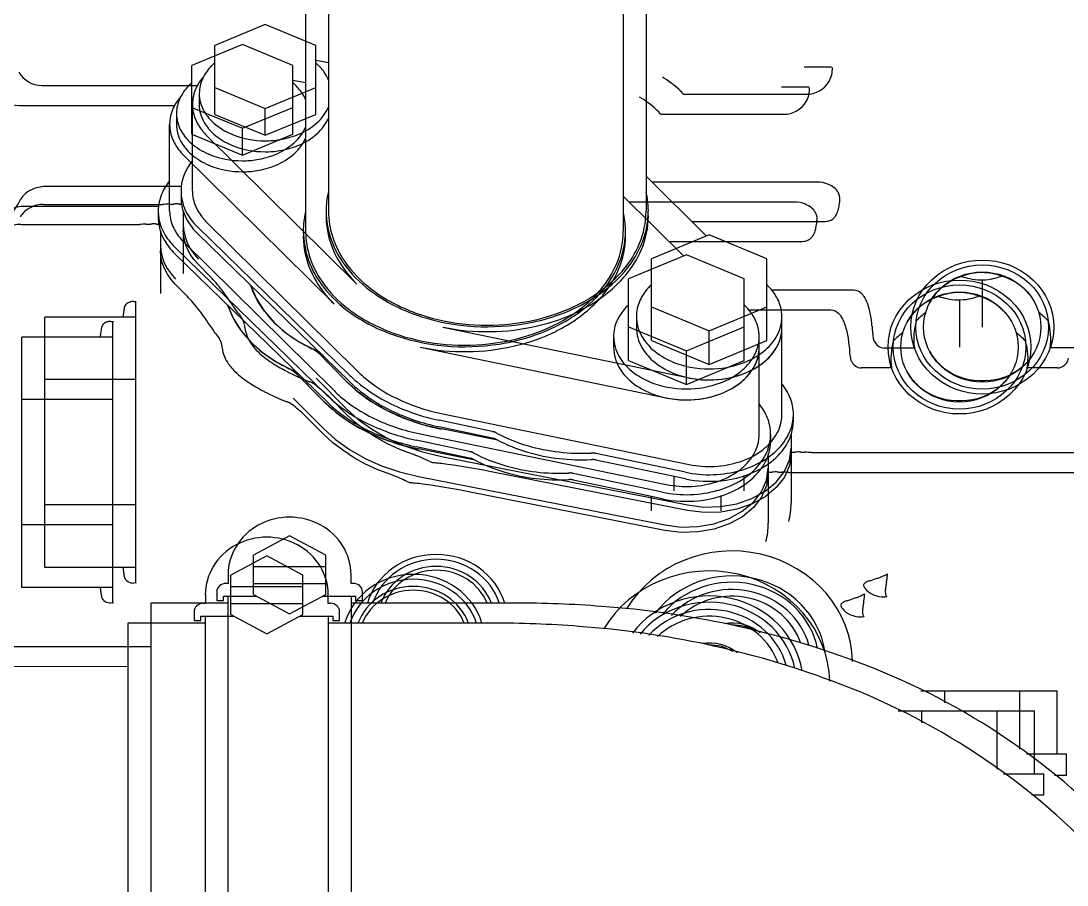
# Model space of a CAD drawing. Header units: inches. Extents: x 4821 to 127877, y 58012 to 433683.
# Drawn here: x 82214.2 to 82370.2, y 384166.2 to 384295 of the extents above; entities that cross this region are included whole.
import ezdxf

# ---------------------------------------------------------------- set-up
doc = ezdxf.new("R2010")
doc.units = ezdxf.units.IN
doc.header["$MEASUREMENT"] = 0
doc.layers.add('02 X - Ground Floor$0$02 X - Ground Floor$0$01-FW_GR_FLOOR$0$E-CABLE', color=252, linetype='Continuous', lineweight=18)
for name, color, linetype in [('A-FURN-FIXD', 10, 'Continuous'), ('A-WALL', 53, 'Continuous'), ('Cloums$0$A-COL-HAT', 8, 'Continuous'), ('EMG - ELEC - ID', 26, 'Continuous'), ('NECB-COLUM', 50, 'Continuous')]:
    doc.layers.add(name, color=color, linetype=linetype)

# ---------------------------------------------------------------- blocks, each defined once
blk = doc.blocks.new('COL BASEMT')
at = {"layer": 'Cloums$0$A-COL-HAT'}
h = blk.add_hatch(dxfattribs=at)
h.set_pattern_fill('ANSI31', color=256, scale=500)
h.set_pattern_definition([(45, (1452118.876, 42013.15), (-44.194174, 44.194174), [])])
h.paths.add_polyline_path([(1693546.85, 345625.99), (1693946.85, 345625.99), (1693950.94, 348875.93), (1693546.85, 348875.93)])
h.paths.add_polyline_path([(1688721.85, 335900.88), (1689121.55, 335900.88), (1689121.85, 337327.04), (1693949.19, 337326.96), (1693946.85, 345125.99), (1693546.85, 345125.99), (1693546.85, 337726.97), (1688721.85, 337727.04)])
h.paths.add_polyline_path([(1641271.85, 335200.88), (1640873.67, 335200.88), (1640871.85, 323973.06), (1689121.85, 323973.08), (1689121.4, 335200.88), (1688721.85, 335200.88), (1688721.85, 324373.08), (1641271.85, 324373.06)])
edge = h.paths.add_edge_path()
edge.add_line((1636446.85, 345125.99), (1636046.85, 345125.99))
edge.add_line((1636046.85, 345125.99), (1636049.02, 337698.91))
edge.add_arc((1626263.14, 338211.03), 9799.28, 305.315023, 357.004292, ccw=False)
edge.add_line((1631927.82, 330214.96), (1632171.53, 329896.4))
edge.add_arc((1626336.78, 338141.43), 10100.73, 305.285859, 355.375183)
edge.add_line((1636404.63, 337327), (1640874.01, 337327))
edge.add_line((1640874.01, 337327), (1640873.78, 335900.88))
edge.add_line((1640873.78, 335900.88), (1641271.85, 335900.88))
edge.add_line((1641271.85, 335900.88), (1641271.85, 337725.88))
edge.add_line((1641271.85, 337725.88), (1636446.85, 337725.88))
edge.add_line((1636446.85, 337725.88), (1636446.85, 345125.99))
h.paths.add_polyline_path([(1636046.85, 345625.99), (1636446.85, 345625.99), (1636446.85, 348875.93), (1636048.92, 348875.93)])
blk = doc.blocks.new('*E44')
at = {"layer": '02 X - Ground Floor$0$02 X - Ground Floor$0$01-FW_GR_FLOOR$0$E-CABLE', "extrusion": (0, 0, -1)}
blk.add_ellipse((-1457.873, -260.525), major_axis=(-7.938, -7.938), ratio=0.999998, start_param=5.843783, end_param=5.844247, dxfattribs=at)
blk = doc.blocks.new('A$C0e128a0b')
at = {"layer": 'A-FURN-FIXD'}
for p, q in [((229.3, 1752.51), (229.3, 1789.62)), ((216.95, 1783.49), (216.95, 1779.91)), ((264.94, 1777.11), (264.94, 1781.85)), ((267.46, 1781.85), (264.94, 1781.85)), ((267.46, 1780.44), (267.46, 1781.85)), ((213.74, 1779.69), (213.74, 1779.69)), ((216.95, 1779.91), (216.95, 1779.91)), ((257.5, 1764.64), (257.5, 1780.77)), ((264.94, 1780.77), (257.5, 1780.77)), ((210.54, 1777.41), (210.54, 1777.41)), ((209.79, 1776.67), (209.79, 1776.67)), ((210.18, 1777.08), (210.18, 1777.08)), ((218.77, 1777.06), (218.77, 1777.06)), ((219.11, 1776.7), (219.11, 1776.7)), ((264.41, 1776.33), (257.5, 1776.33)), ((208.44, 1774.21), (208.44, 1774.21)), ((208.55, 1773.9), (208.55, 1773.9)), ((208.04, 1772.18), (208.04, 1772.18)), ((208.03, 1771.89), (208.03, 1771.89)), ((208.89, 1771.89), (214.47, 1771.89)), ((208.48, 1769.45), (208.48, 1769.45)), ((258.94, 1767.45), (257.5, 1767.45)), ((209.91, 1766.98), (209.91, 1766.98)), ((210.04, 1766.85), (210.04, 1766.85)), ((210.66, 1766.28), (210.66, 1766.28)), ((218.27, 1766.27), (218.27, 1766.27)), ((218.96, 1766.92), (218.96, 1766.92)), ((212.73, 1765.19), (212.73, 1765.19)), ((217.33, 1765.65), (217.33, 1765.65)), ((213.74, 1764.08), (213.74, 1764.08)), ((216.95, 1763.86), (216.95, 1760.29)), ((215.81, 1758.99), (215.81, 1758.99)), ((210.11, 1756.58), (210.11, 1747)), ((183.7, 1750.84), (183.7, 1754.06)), ((201.98, 1737.53), (201.98, 1753.31)), ((197.32, 1752.32), (197.32, 1732.82)), ((186.94, 1736.59), (186.94, 1751.07)), ((224.79, 1749.54), (225.57, 1749.54)), ((224.79, 1749.54), (224.79, 1749.54)), ((225.56, 1749.49), (225.56, 1749.49)), ((225.57, 1749.54), (225.57, 1749.54)), ((227.08, 1749.28), (235.3, 1749.28)), ((230.23, 1749.07), (228.81, 1749.28)), ((229.46, 1749.28), (230.86, 1749.08)), ((231.6, 1748.47), (230.23, 1749.07)), ((230.86, 1749.08), (232.23, 1748.48)), ((224.79, 1748.2), (213.24, 1748.2)), ((232.82, 1747.51), (231.6, 1748.47)), ((232.23, 1748.48), (233.45, 1747.52)), ((233.9, 1746.2), (232.82, 1747.51)), ((233.45, 1747.52), (234.54, 1746.22)), ((206.42, 1746.42), (203.58, 1739.59)), ((216.08, 1746.42), (206.42, 1746.42)), ((214.92, 1739.59), (212.09, 1746.42)), ((218.91, 1739.59), (216.08, 1746.42)), ((234.75, 1744.64), (233.9, 1746.2)), ((234.54, 1746.22), (235.39, 1744.66)), ((250.49, 1745.08), (250.49, 1745.08)), ((233.84, 1743.72), (232.05, 1743.72)), ((235.37, 1742.84), (234.75, 1744.64)), ((235.39, 1744.66), (236.01, 1742.87)), ((235.7, 1740.94), (235.37, 1742.84)), ((236.01, 1742.87), (236.35, 1740.97)), ((235.76, 1738.95), (235.7, 1740.94)), ((236.35, 1740.97), (236.41, 1738.98)), ((203.71, 1739.28), (196.62, 1732.12)), ((203.58, 1739.59), (206.42, 1732.75)), ((212.09, 1732.75), (214.92, 1739.59)), ((218.91, 1739.59), (214.92, 1739.59)), ((216.08, 1732.75), (218.91, 1739.59)), ((220.71, 1739.02), (220.71, 1739.02)), ((220.73, 1739.59), (220.73, 1739.59)), ((235.52, 1737.02), (235.76, 1738.95)), ((236.41, 1738.98), (236.17, 1737.02)), ((220.68, 1738.56), (220.68, 1738.56)), ((214.49, 1708.08), (220.49, 1737.21)), ((220.49, 1737.21), (220.49, 1737.21)), ((220.52, 1737.37), (220.52, 1737.37)), ((224.74, 1708.08), (230.74, 1737.21)), ((231.65, 1736.77), (229.42, 1726.19)), ((229.78, 1707.91), (235.52, 1737.02)), ((232.43, 1736.77), (230.2, 1726.19)), ((236.17, 1737.02), (231.55, 1713.61)), ((233.84, 1735.45), (232.15, 1735.45)), ((216.08, 1732.75), (206.42, 1732.75)), ((155.34, 1732.12), (200.75, 1732.12)), ((200.51, 1732.38), (200.51, 1732.38)), ((200.75, 1732.39), (200.75, 1732.39)), ((213.24, 1730.97), (214.54, 1730.97)), ((247.13, 1716.6), (247.13, 1697.22)), ((247.13, 1716.6), (247.13, 1697.22)), ((227.85, 1714.59), (226.53, 1707.91)), ((226.83, 1713.93), (225.5, 1707.63)), ((227.61, 1713.93), (226.28, 1707.63)), ((225.99, 1705.66), (226.53, 1707.91)), ((229.23, 1705.66), (229.78, 1707.91)), ((226.47, 1707.58), (226.47, 1707.58)), ((230.5, 1706.94), (230.5, 1706.94)), ((230.57, 1707.54), (230.57, 1707.54)), ((225.26, 1703.53), (225.99, 1705.66)), ((228.51, 1703.53), (229.23, 1705.66)), ((229.51, 1704.51), (228.94, 1702.99)), ((224.4, 1701.59), (225.26, 1703.53)), ((227.64, 1701.59), (228.51, 1703.53)), ((228.94, 1702.99), (228.27, 1701.55)), ((223.35, 1699.74), (224.4, 1701.59)), ((226.59, 1699.74), (227.64, 1701.59)), ((228.27, 1701.55), (227.52, 1700.19)), ((222.15, 1698.07), (223.35, 1699.74)), ((225.4, 1698.07), (226.59, 1699.74)), ((227.52, 1700.19), (226.69, 1698.93)), ((191.77, 1680.1), (209.38, 1697.91)), ((202.02, 1680.1), (219.63, 1697.91)), ((220.87, 1696.65), (222.15, 1698.07)), ((224.11, 1696.65), (225.4, 1698.07)), ((226.69, 1698.93), (225.75, 1697.72)), ((246.81, 1698.57), (245.8, 1698.57)), ((246.81, 1698.57), (245.8, 1698.57)), ((246.81, 1697.76), (246.81, 1698.57)), ((246.81, 1697.76), (246.81, 1698.57)), ((220.19, 1697.08), (202.63, 1679.05)), ((220.97, 1697.08), (203.41, 1679.05)), ((225.75, 1697.72), (224.76, 1696.65)), ((244.79, 1697.22), (243.78, 1697.22)), ((244.79, 1697.22), (243.78, 1697.22)), ((244.79, 1697.49), (244.79, 1697.22)), ((244.79, 1697.49), (244.79, 1697.22)), ((246.31, 1697.76), (246.81, 1697.76)), ((246.31, 1693.84), (246.31, 1697.76)), ((246.31, 1693.84), (246.31, 1697.76)), ((246.31, 1697.76), (246.81, 1697.76)), ((246.31, 1697.22), (290.32, 1697.22)), ((246.31, 1697.22), (290.32, 1697.22)), ((217.26, 1693.08), (220.87, 1696.65)), ((224.11, 1696.65), (220.51, 1693.08)), ((220.87, 1696.65), (220.87, 1696.65)), ((224.76, 1696.65), (222.99, 1694.9)), ((155.34, 1694.54), (200.75, 1694.54)), ((183.23, 1694.54), (182.93, 1693.05)), ((200.75, 1694.27), (200.75, 1694.27)), ((241.47, 1694.23), (239.16, 1689.95)), ((241.47, 1694.23), (239.16, 1689.95)), ((246.1, 1694.23), (241.47, 1694.23)), ((246.1, 1694.23), (241.47, 1694.23)), ((242.78, 1685.68), (242.78, 1694.23)), ((242.78, 1685.68), (242.78, 1694.23)), ((244.79, 1685.68), (244.79, 1694.23)), ((244.79, 1685.68), (244.79, 1694.23)), ((248.41, 1689.95), (246.1, 1694.23)), ((248.41, 1689.95), (246.1, 1694.23)), ((181.16, 1693.05), (178.68, 1687.07)), ((189.31, 1693.05), (181.16, 1693.05)), ((188.6, 1687.07), (186.12, 1693.05)), ((191.79, 1687.07), (189.31, 1693.05)), ((216.31, 1691.22), (217.26, 1693.08)), ((215.19, 1689.55), (216.31, 1691.22)), ((213.92, 1688.11), (215.19, 1689.55)), ((239.16, 1689.95), (241.47, 1685.68)), ((239.16, 1689.95), (241.47, 1685.68)), ((246.1, 1685.68), (248.41, 1689.95)), ((246.1, 1685.68), (248.41, 1689.95)), ((212.56, 1686.93), (213.92, 1688.11)), ((178.68, 1687.07), (181.16, 1681.09)), ((186.12, 1681.09), (188.6, 1687.07)), ((191.79, 1687.07), (188.6, 1687.07)), ((189.31, 1681.09), (191.79, 1687.07)), ((211.07, 1685.99), (212.56, 1686.93)), ((209.54, 1685.35), (211.07, 1685.99)), ((246.1, 1685.68), (241.47, 1685.68)), ((246.1, 1685.68), (241.47, 1685.68)), ((246.31, 1682.15), (246.31, 1686.07)), ((246.31, 1682.15), (246.31, 1686.07)), ((243.78, 1682.69), (244.79, 1682.69)), ((243.78, 1682.69), (244.79, 1682.69)), ((244.79, 1682.69), (244.79, 1682.42)), ((244.79, 1682.69), (244.79, 1682.42)), ((290.32, 1682.69), (246.31, 1682.69)), ((290.32, 1682.69), (246.31, 1682.69)), ((246.81, 1682.15), (246.31, 1682.15)), ((246.81, 1682.15), (246.31, 1682.15)), ((246.81, 1681.34), (246.81, 1682.15)), ((246.81, 1681.34), (246.81, 1682.15)), ((247.13, 1682.69), (247.13, 1673.53)), ((247.13, 1682.69), (247.13, 1673.53)), ((189.31, 1681.09), (181.16, 1681.09)), ((245.8, 1681.34), (246.81, 1681.34)), ((245.8, 1681.34), (246.81, 1681.34)), ((208.37, 1680.45), (207.08, 1679.17)), ((185.89, 1660.67), (185.89, 1679.08)), ((186.83, 1679.27), (188.13, 1679.27)), ((198.38, 1678.46), (188.13, 1678.46)), ((204.51, 1677.83), (205.17, 1678.18)), ((205.17, 1678.18), (205.82, 1678.63)), ((205.86, 1678.2), (205.18, 1677.84)), ((205.82, 1678.63), (206.44, 1679.17)), ((206.49, 1678.64), (205.86, 1678.2)), ((207.08, 1679.17), (206.49, 1678.64)), ((197.84, 1677.16), (197.84, 1661.27)), ((198.38, 1677.11), (199.16, 1677.11)), ((199.15, 1677.17), (199.15, 1677.17)), ((200.74, 1677.38), (208.14, 1677.38)), ((200.75, 1677.36), (200.75, 1677.36)), ((202.41, 1677.38), (203.11, 1677.43)), ((203.78, 1677.43), (203.06, 1677.38)), ((203.11, 1677.43), (203.81, 1677.58)), ((204.5, 1677.59), (203.78, 1677.43)), ((203.81, 1677.58), (204.51, 1677.83)), ((205.18, 1677.84), (204.5, 1677.59)), ((199.97, 1660.86), (199.97, 1674.15)), ((247.13, 1673.53), (289.27, 1673.53)), ((247.13, 1673.53), (289.27, 1673.53)), ((252.24, 1448.1), (252.24, 1673.53)), ((211.44, 1671.52), (211.45, 1671.75)), ((244.73, 1671.75), (211.45, 1671.75)), ((211.47, 1671.75), (211.46, 1671.8)), ((213.29, 1671.75), (213.29, 1660.99)), ((220.69, 1671.75), (220.69, 1660.99)), ((235.49, 1671.75), (235.49, 1660.99)), ((242.9, 1671.75), (242.9, 1660.99)), ((244.71, 1671.75), (244.73, 1671.8)), ((244.73, 1671.75), (244.75, 1671.52)), ((242.9, 1660.99), (213.29, 1660.99)), ((199.33, 1658.17), (199.33, 1658.17))]:
    blk.add_line(p, q, dxfattribs=at)
for centre, major_axis, start_param, end_param in [((326.15, 1726.39), (0, -82.79), 3.865647, 4.336864), ((215.58, 1783.3), (0, 1.5), -1.039209, -0.160963), ((215.78, 1783.43), (0, 1.25), -1.33297, -1.042048), ((215.95, 1783.48), (0, 1.06), -1.564493, -1.336916), ((214.47, 1771.89), (0, 8.45), 3.926991, 10.210176), ((214.47, 1771.89), (0, -7.84), 2.356194490096076, 8.639379797275662), ((223.97, 1768.09), (0, 15.93), 0.755264, 0.851914), ((215.84, 1771.63), (0, 8.37), -0.140987, 0.27206), ((214.47, 1771.89), (0, 6.94), -0.785398, 5.497787), ((214.47, 1772.09), (0, 6.77), 0.66744, 0.742957), ((214.46, 1772.09), (0, -6.77), 2.39537, 2.472791), ((214.47, 1772.09), (0, -6.77), 3.970702, 4.394317), ((214.47, 1772.09), (0, -6.77), 3.884567, 3.970672), ((214.46, 1772.09), (0, 6.77), -0.822753, -0.746243), ((214.45, 1772.09), (0, 6.78), -1.556877, -0.823028), ((213.96, 1771.9), (0, 6.32), 1.19713, 1.52721), ((200.83, 1771.12), (0, -8.69), 1.896329, 1.933852), ((202.11, 1771.55), (0, -7.26), 1.763085, 1.899978), ((214.07, 1771.89), (0, 6.45), 1.525821, 1.570636), ((203.19, 1771.77), (0, -6.08), 1.344663, 1.764837), ((204.44, 1772.04), (0, 17.46), 4.682299, 4.720275), ((213.98, 1771.88), (0, 6.35), 1.569491, 1.963316), ((214.45, 1771.69), (0, 6.78), 3.953405, 4.687221), ((201.62, 1772.13), (0, -7.79), 1.219967, 1.347445), ((214.47, 1771.68), (0, 6.76), 1.906866, 2.339617), ((214.47, 1771.68), (0, 6.76), 2.339649, 2.367375), ((214.47, 1771.68), (0, -6.76), -0.774221, -0.645268), ((214.47, 1771.68), (0, -6.76), -0.645228, -0.468415), ((214.46, 1771.68), (0, 6.76), 3.61005, 3.78579), ((214.46, 1771.68), (0, -6.76), 0.644272, 0.789834), ((214.47, 1771.68), (0, -6.76), 0.789815, 0.811347), ((223.83, 1775.54), (0, 15.72), 2.289048, 2.386959), ((215.84, 1772.15), (0, -8.37), -0.272083, 0.14101), ((215.6, 1760.45), (0, -1.47), 0.409495, 1.20198), ((215.93, 1760.3), (0, -1.09), 1.216585, 1.562484), ((240.14, 1758.3), (0, -4.44), 2.008803, 2.136537), ((243.51, 1755.34), (0, -5.34), 3.061508, 3.11271), ((243.31, 1752.81), (0, 7.88), -0.128636, -0.082378), ((238.41, 1757.44), (0, 6.48), -1.186781, -1.134286), ((232.55, 1754.95), (0, -13.21), 1.918586, 1.952867), ((242.18, 1743.75), (0, -17.02), 2.984669, 3.011503), ((249.98, 1795.57), (0, 35.47), 2.981309, 2.996728), ((246.55, 1770.61), (0, -10.24), -0.142898, -0.125323), ((245.94, 1765.36), (0, -4.95), -0.12708, -0.07138), ((245.81, 1763.31), (0, 2.89), 3.068899, 3.118919), ((245.79, 1762.21), (0, 1.79), 3.11581, 3.224305), ((245.84, 1761.56), (0, 1.14), 3.224429, 3.349924), ((245.9, 1761.23), (0, 0.806), 3.346491, 3.517895), ((245.99, 1761.02), (0, 0.577), 3.509811, 3.899684), ((243.46, 1760.22), (0, 3.12), 4.53981, 4.837152), ((214.96, 1747.7), (0, 11.17), 0.130749, 0.276854), ((214.64, 1750.35), (0, -8.5), 3.178153, 3.273513), ((213.93, 1771.91), (0, -13.07), 0.03459, 0.153958), ((215.6, 1760.43), (0, 1.46), 3.297594, 3.55691), ((137.33, 1718.2), (0, 121.22), -1.231068, -1.223593), ((248.74, 1760.17), (0, 4.81), 1.903517, 1.937962), ((244.13, 1759.96), (0, 2.35), 3.728681, 4.262167), ((243.78, 1760.15), (0, 2.76), 4.257413, 4.542199), ((211.42, 1756.61), (0, -1.39), 3.879519, 4.662476), ((211.97, 1756), (0, 2.25), 0.551219, 0.747134), ((212.7, 1754.72), (0, 3.74), 0.390121, 0.54863), ((213.52, 1752.68), (0, 5.96), 0.340862, 0.396683), ((214.23, 1750.53), (0, -8.24), 3.420716, 3.480796), ((246.42, 1759.2), (0, 2.16), 1.933649, 2.073393), ((245.7, 1758.79), (0, -1.28), -1.064952, -0.965008), ((245.28, 1758.47), (0, 0.734), 2.167971, 2.375624), ((245.07, 1758.23), (0, 0.403), 2.373445, 2.647022), ((245, 1758.09), (0, -0.242), -0.500413, 0.134938), ((244.98, 1758.25), (0, -0.41), 0.137984, 0.338557), ((244.85, 1758.63), (0, -0.815), 0.344009, 0.489011), ((243.33, 1761.65), (0, 4.24), 3.631757, 3.674015), ((211.71, 1756.58), (0, 1.7), 1.508687, 1.570947), ((254.34, 1742.28), (0, 14.27), 0.024257, 2.632456), ((342.73, 1719.28), (0, 101.84), 1.193967, 1.496332), ((199.47, 1753.02), (0, 2.08), 0.494437, 0.854379), ((199.29, 1753.39), (0, -1.66), 3.090197, 3.637707), ((198.95, 1746.95), (0, 8.11), -0.094265, -0.055129), ((199.1, 1748.39), (0, 6.66), -0.202301, -0.090749), ((199.47, 1750.35), (0, 4.67), -0.295245, -0.203484), ((183.93, 1750.77), (0, -3.39), 2.65534, 3.190198), ((184.1, 1751.08), (0, -3.03), 1.570628, 2.659336), ((200.49, 1752.34), (0, 3.38), 1.155794, 1.576016), ((199.9, 1752.61), (0, 2.69), 0.852033, 1.155294), ((199.83, 1751.63), (0, -3.33), 2.748896, 2.846524), ((200.13, 1752.38), (0, -2.51), 2.639894, 2.749528), ((200.46, 1753.02), (0, -1.78), 2.421267, 2.644899), ((200.75, 1753.37), (0, 1.31), -1.047059, -0.720635), ((200.67, 1753.35), (0, 1.39), 4.686469, 5.218764), ((183.48, 1752.42), (0, 48.88), 4.705786, 4.714079), ((254.34, 1742.28), (0, 11.12), 0.150044, 2.523852), ((254.34, 1742.28), (0, 10.33), 0.193661, 2.48392), ((284.87, 1750.31), (0, 59.29), 1.547397, 1.561145), ((199.44, 1752.28), (0, -31.86), 1.55262, 1.5653), ((254.34, 1742.28), (0, 9.42), 0.256139, 2.431637), ((230.79, 1750.11), (0, 1.65), 1.486013, 1.689983), ((234.97, 1749.72), (0, -6.13), 4.58761, 4.626142), ((247.42, 1752.16), (0, -19.51), -1.455073, -1.444659), ((225.99, 1750.82), (0, 3.51), 4.61697, 4.672599), ((222.31, 1750.98), (0, -7.44), 1.530406, 1.557851), ((254.34, 1742.28), (0, 8.56), 0.312386, 2.36655), ((225.09, 1742.77), (0, 6.83), 0.365075, 0.644805), ((224.81, 1743.54), (0, 6.01), 0.002625, 0.363278), ((224.79, 1743.65), (0, -5.9), 3.000764, 3.141309), ((224.79, 1743.65), (0, -5.89), 2.970525, 3.000747), ((225.57, 1743.63), (0, -5.92), 2.86377, 3.141146), ((224.67, 1743.15), (0, 6.41), -0.598009, -0.176808), ((225.31, 1742.81), (0, 6.78), -0.700729, -0.284039), ((229.15, 1749.41), (0, -0.135), -0.038007, 0.600542), ((229.15, 1749.4), (0, 0.127), 3.775491, 4.24512), ((229.08, 1749.44), (0, 0.21), 4.231294, 4.440656), ((227.16, 1749.44), (0, -2.27), 1.631961, 1.690214), ((228.96, 1749.48), (0, 0.342), 4.438893, 4.582699), ((228.72, 1749.51), (0, 0.6), 4.582923, 4.722501), ((228.24, 1749.51), (0, -1.11), 1.573129, 1.628424), ((235.3, 1739.59), (0, 9.69), -0.243716, 0), ((213.37, 1742.63), (0, 5.58), 0.249975, 0.551326), ((213.25, 1743.07), (0, -5.13), 3.142535, 3.388795), ((213.22, 1742.91), (0, 5.29), -0.501428, -0.004914), ((214.52, 1742.93), (0, 5.27), -0.452386, -0.004706), ((214.51, 1742.91), (0, 5.29), -0.501428, -0.004914), ((212.62, 1741.74), (0, 6.62), -0.869826, -0.501672), ((214.05, 1741.95), (0, -6.37), 2.345005, 2.68698), ((213.91, 1741.74), (0, -6.62), 2.271767, 2.639921), ((224.79, 1743.15), (0, 5.05), -0.133284, 0.000305), ((224.7, 1742.69), (0, 5.52), -0.588384, -0.140044), ((223.78, 1741.74), (0, 8.11), -0.929917, -0.597072), ((224.06, 1741.23), (0, 8.84), -1.04655, -0.700305), ((213.85, 1741.79), (0, 6.57), 0.551253, 0.785779), ((212.74, 1740.6), (0, -8.31), 1.993512, 2.342739), ((223.95, 1741.49), (0, 6.96), -0.910999, -0.588011), ((221.91, 1740.26), (0, 10.6), -1.277577, -0.930302), ((211.16, 1740.41), (0, 8.67), -1.192629, -0.868265), ((212.45, 1740.41), (0, -8.67), 1.948963, 2.273328), ((222.42, 1740.24), (0, -9.02), 1.905129, 2.229146), ((221.71, 1739.8), (0, 11.73), -1.469771, -1.048166), ((254.34, 1742.28), (0, 5.17), 0.869778, 1.736782), ((254.34, 1742.36), (0, 4.92), 0.986144, 1.58827), ((210.76, 1739.65), (0, 10.63), -1.540471, -1.147917), ((209.36, 1739.63), (0, 10.74), 4.708252, 5.092176), ((210.66, 1739.63), (0, 10.74), 4.708252, 5.092176), ((220.6, 1739.58), (0, 11.06), 4.496996, 5.045462), ((219.91, 1739.58), (0, 12.83), 4.492007, 5.007949), ((220.61, 1739.59), (0, 12.92), 4.492861, 4.820782), ((209.4, 1739.54), (0, -10.7), 1.154657, 1.575227), ((210.7, 1739.54), (0, 10.7), 4.29625, 4.71682), ((210.24, 1739.58), (0, -11.19), 1.47916, 1.520169), ((210.21, 1739.59), (0, -11.22), 1.52016, 1.570845), ((210.19, 1739.59), (0, 11.23), -1.570754, -1.53625), ((210.43, 1739.56), (0, -10.98), 1.370153, 1.479489), ((193.15, 1728.99), (0, -10.07), 3.858122, 3.938964), ((210.65, 1739.52), (0, 10.74), 4.496384, 4.511485), ((195.38, 1726.76), (0, 13.34), 0.802327, 0.992396), ((211.35, 1738.63), (0, -8.42), 0.81948, 1.153349), ((212.65, 1738.63), (0, 8.42), 3.961073, 4.294942), ((214.02, 1737.58), (0, -6.85), -0.783706, -0.701864), ((212.66, 1737.36), (0, 6.53), 3.642123, 3.957801), ((213.96, 1737.36), (0, -6.53), 0.50053, 0.816208), ((200.76, 1721.1), (0, 11.28), 0.023089, 0.2091), ((200.75, 1721.22), (0, -11.17), 3.141568, 3.164366), ((200.75, 1721.15), (0, -11.23), 3.038314, 3.141453), ((200.73, 1720.81), (0, -11.31), 2.760813, 3.139713), ((201.31, 1720.92), (0, -11.47), 2.76078, 3.139665), ((200.65, 1720.56), (0, -11.83), 2.667366, 3.034546), ((200.72, 1719.35), (0, 13.16), -0.666954, -0.380872), ((213.58, 1736.97), (0, -6.07), -0.706938, -0.406695), ((213.25, 1736.17), (0, 5.2), 2.734843, 3.139214), ((213.21, 1736.3), (0, -5.32), 0.006584, 0.499758), ((214.51, 1736.3), (0, -5.32), 0.006584, 0.499758), ((200.15, 1719.26), (0, 12.98), -0.666949, -0.380913), ((199.74, 1718.67), (0, -13.96), 2.397327, 2.667068), ((199.3, 1718.01), (0, -14.52), 2.400393, 2.479042), ((199.87, 1718.08), (0, 14.72), -0.741226, -0.662551), ((197.76, 1716.41), (0, -17.05), 2.115187, 2.396317), ((197.98, 1716.07), (0, -17.56), 2.051796, 2.393233), ((197.55, 1716.13), (0, 17.16), -1.062279, -0.747565), ((363.53, 1716.76), (0, -124.16), 4.630998, 4.713659), ((363.53, 1716.76), (0, -124.16), 4.630998, 4.713659), ((194.05, 1714.04), (0, -21.67), 1.766517, 2.114149), ((209.07, 1724.52), (0, -21.69), 1.270534, 1.622272), ((209.85, 1724.52), (0, -21.69), 1.270534, 1.622272), ((230.51, 1725.82), (0, -1.21), 4.548055, 4.619879), ((230.17, 1725.86), (0, -0.854), 4.620878, 4.722446), ((229.99, 1725.86), (0, 0.664), 1.581326, 1.764829), ((231.36, 1725.67), (0, 2.13), 1.355908, 1.405001), ((229.91, 1725.84), (0, 0.569), 1.766789, 1.91967), ((235.69, 1724.68), (0, -6.86), 4.489267, 4.499407), ((231.28, 1725.82), (0, -1.21), 4.548055, 4.619879), ((230.95, 1725.86), (0, -0.854), 4.620878, 4.722446), ((230.77, 1725.86), (0, -0.664), -1.560267, -1.376764), ((232.14, 1725.67), (0, 2.13), 1.355908, 1.405001), ((230.68, 1725.84), (0, 0.569), 1.766789, 1.91967), ((236.47, 1724.68), (0, -6.86), 4.489267, 4.499407), ((193.45, 1713.74), (0, 22.15), -1.460346, -1.064204), ((194.56, 1714.05), (0, 21.74), -1.328265, -1.084885), ((191.91, 1713.33), (0, 24.65), 4.497983, 4.955748), ((191.48, 1713.34), (0, 24.49), 4.382793, 4.914079), ((211.45, 1723.77), (0, -19.04), 1.058467, 1.268391), ((212.23, 1723.77), (0, -19.04), 1.058467, 1.268391), ((191.79, 1713.33), (0, 23.96), 4.352727, 4.831655), ((249.29, 1707.28), (0, -8.45), 3.418944, 6.005834), ((227.43, 1713.98), (0, -0.603), 4.45274, 4.646602), ((227.35, 1713.99), (0, 0.519), 1.506447, 1.667155), ((227.57, 1713.94), (0, 0.764), 1.201531, 1.310431), ((227.84, 1713.83), (0, -1.07), 4.263967, 4.342088), ((228.46, 1713.51), (0, 1.81), 1.065354, 1.120885), ((230.92, 1712.07), (0, -4.8), 4.195004, 4.20891), ((228.2, 1713.98), (0, -0.603), 4.45274, 4.646602), ((228.13, 1713.99), (0, 0.519), 1.506447, 1.667155), ((228.35, 1713.94), (0, 0.764), 1.201531, 1.310431), ((228.62, 1713.83), (0, -1.07), 4.263967, 4.342088), ((229.24, 1713.51), (0, 1.81), 1.065354, 1.120885), ((231.7, 1712.07), (0, 4.8), 1.053412, 1.067318), ((249.29, 1707.28), (0, -7.84), 3.440135, 5.984643), ((306.06, 1696.81), (0, -81.23), 4.504037, 4.575096), ((249.29, 1707.28), (0, 6.94), 0.340297, 2.801296), ((249.29, 1707.28), (0, 6.46), 0.366299, 2.775294), ((204.49, 1712.75), (0, -22.11), 1.093091, 1.358045), ((203.18, 1713.15), (0, 25.46), 4.491664, 4.504831), ((294.96, 1698.57), (0, 69.26), 1.435315, 1.440895), ((204.1, 1712.7), (0, 23.37), 4.234135, 4.493918), ((204.88, 1712.7), (0, -23.37), 1.092542, 1.352325), ((203.73, 1713.01), (0, 24.86), 4.415018, 4.492047), ((229.39, 1707.1), (0, -1.19), 1.09071, 1.441719), ((-173.89, 1764.02), (0, -435.1), 1.439237, 1.440631), ((195.33, 1711.98), (0, -20.16), 0.933647, 1.239328), ((205.79, 1712.25), (0, 22.53), 4.16358, 4.418644), ((242.74, 1699.26), (0, 15.05), 1.130382, 1.195908), ((248.74, 1696.22), (0, -22.13), 4.227152, 4.271107), ((195.83, 1711.76), (0, -19.37), 0.895118, 1.208828), ((240.79, 1700.1), (0, -12.81), 4.339052, 4.361267), ((207.67, 1710.99), (0, -18.29), 0.832784, 1.093004), ((207.41, 1710.87), (0, 19.4), 3.979682, 4.234059), ((208.19, 1710.87), (0, 19.4), 3.979682, 4.234059), ((208.94, 1710.2), (0, 18.59), 3.916356, 4.163625), ((198.96, 1709.13), (0, -15.12), 0.57998, 0.892587), ((198.59, 1709.45), (0, 15.86), 3.77078, 4.073024), ((200.2, 1708.16), (0, -14.18), 0.509824, 0.762269), ((209.25, 1709.57), (0, 16.08), 3.90088, 3.96919), ((245.8, 1697.49), (0, 1.08), 0, 1.570796), ((245.8, 1697.49), (0, 1.08), 0, 1.570796), ((209.06, 1709.4), (0, 17.11), 3.908308, 3.97485), ((210.3, 1708.82), (0, -16.6), 0.747419, 0.77056), ((209.84, 1709.4), (0, -17.11), 0.766715, 0.833258), ((243.78, 1689.95), (0, 7.27), 0, 3.141593), ((243.78, 1689.95), (0, 7.27), 0, 3.141593), ((200.65, 1706.25), (0, -11.98), 0.00873, 0.637744), ((200.67, 1706.26), (0, 11.72), 3.149209, 3.725805), ((201.15, 1706.35), (0, -12.1), 0.18906, 0.509636), ((187.04, 1689.63), (0, -5.29), 3.519924, 3.719713), ((186.46, 1689.3), (0, -5.66), 2.328982, 2.75631), ((187.76, 1689.3), (0, -5.66), 2.328982, 2.75631), ((200.75, 1705.53), (0, -11.26), -0.210393, -0.000205), ((201.33, 1705.56), (0, -11.29), 0.000575, 0.185562), ((234.92, 1681.23), (0, -18.67), 3.891353, 3.965431), ((187.48, 1688.94), (0, 6.12), 0.581023, 0.833228), ((185.15, 1687.95), (0, -7.6), 1.975471, 2.330838), ((186.45, 1687.95), (0, 7.6), -1.166121, -0.810754), ((219.65, 1691.19), (0, 3.12), 0.838675, 1.104363), ((219.36, 1691.46), (0, 2.71), 0.748132, 0.833748), ((223.54, 1691.15), (0, 3.01), 0.865464, 1.115518), ((240.41, 1675.73), (0, -26.7), 3.963437, 4.004321), ((203, 1700.14), (0, -16.76), 0.88256, 1.103995), ((194.78, 1704.23), (0, -30.35), 1.068406, 1.167088), ((223.83, 1690.99), (0, 3.36), 1.111594, 1.165267), ((183.72, 1687.24), (0, -9.28), 1.736501, 1.981585), ((185.02, 1687.24), (0, 9.28), -1.405092, -1.160007), ((205.06, 1698.3), (0, 13.9), 3.759286, 4.026406), ((202.46, 1699.75), (0, 21), 4.122118, 4.209145), ((183, 1687.08), (0, -10.07), 1.570217, 1.739635), ((184.3, 1687.08), (0, 10.07), 4.71181, 4.881227), ((209.58, 1694.57), (0, 11.81), 3.949123, 4.128743), ((183.35, 1687.03), (0, 9.69), 4.29625, 4.71682), ((184.65, 1687.03), (0, 9.69), 4.29625, 4.71682), ((206.32, 1696.4), (0, -11.58), 0.325797, 0.617426), ((213.02, 1691.07), (0, -6.74), 0.582541, 0.806663), ((210.12, 1683.96), (0, 1.5), 0.419939, 0.483241), ((210.3, 1683.54), (0, 1.97), 0.371286, 0.419614), ((210.62, 1682.67), (0, 2.9), 0.338431, 0.371306), ((211.39, 1680.31), (0, 5.4), 0.320792, 0.338445), ((172.48, 1751.16), (0, -79.87), 0.569618, 0.580078), ((214.34, 1683.04), (0, -1.57), 3.592396, 3.723512), ((214.27, 1683.19), (0, 1.41), 0.094183, 0.454388), ((213.62, 1690.91), (0, 6.34), 3.231453, 3.304015), ((213.82, 1689.8), (0, -5.21), 0.155287, 0.578876), ((185.12, 1686.21), (0, 7.63), 3.961073, 4.294942), ((186.42, 1686.21), (0, 7.63), 3.961073, 4.294942), ((322.05, 1501.09), (0, -216.75), 3.708818, 3.716521), ((222.54, 1663.66), (0, -22.59), 3.741994, 3.84555), ((234.53, 1645.35), (0, -44.92), 3.718696, 3.746693), ((245.8, 1682.42), (0, -1.08), 4.712389, 6.283185), ((245.8, 1682.42), (0, -1.08), 4.712389, 6.283185), ((187.73, 1685.47), (0, -6.5), -0.830097, -0.755604), ((187.24, 1684.87), (0, -5.7), -0.760645, -0.457174), ((186.31, 1685.05), (0, -5.92), 0.50053, 0.816208), ((187.61, 1685.05), (0, -5.92), 0.50053, 0.816208), ((219.08, 1668.11), (0, -16.81), 3.849606, 3.888239), ((188.46, 1684.44), (0, 6.05), 2.456967, 2.730703), ((186.98, 1684.36), (0, -5.12), -0.452416, -0.412859), ((186.85, 1683.99), (0, -4.72), -0.417317, -0.002692), ((186.8, 1684.09), (0, -4.83), 0.006584, 0.499758), ((188.1, 1684.09), (0, -4.83), 0.006584, 0.499758), ((187.83, 1684.4), (0, 6), 3.533428, 3.825669), ((187.42, 1684.99), (0, -6.74), 0.679343, 0.759331), ((198.08, 1684.4), (0, -6), 0.391835, 0.684076), ((197.67, 1684.99), (0, 6.74), 3.820936, 3.900924), ((188.15, 1683.69), (0, 5.23), 2.731161, 3.138039), ((188.12, 1683.65), (0, 5.19), 3.143678, 3.533252), ((198.68, 1683.89), (0, -6.83), -0.651254, -0.387203), ((198.37, 1683.65), (0, 5.19), 3.143678, 3.533252), ((197.76, 1684.41), (0, 7.46), 3.663147, 3.911142), ((198.56, 1684.38), (0, 7.42), 3.644519, 3.911553), ((198.4, 1683.11), (0, 6), 2.753258, 3.139595), ((198.39, 1682.94), (0, 5.83), 3.141328, 3.281918), ((198.37, 1683.07), (0, -5.96), 0.140106, 0.162257), ((199.16, 1683.06), (0, 5.95), 3.142956, 3.430819), ((198.3, 1683.41), (0, -6.31), 0.166038, 0.522414), ((206.33, 1675.94), (0, 6.89), 1.428803, 1.449661), ((197.35, 1677.29), (0, -2.79), 1.434781, 1.469075), ((199.13, 1677.13), (0, -0.88), 1.540276, 1.648296), ((198.7, 1677.14), (0, 1.34), 4.610609, 4.681761), ((199.01, 1683.55), (0, 6.46), 3.43179, 3.641628), ((201.29, 1676.59), (0, 1.48), 1.447103, 1.607836), ((202.25, 1676.61), (0, -2.5), -1.538109, -1.50002), ((208.12, 1677.1), (0, -8.78), -1.495522, -1.473752), ((195.28, 1675.78), (0, -4.98), 1.607407, 1.664894), ((189.87, 1675.56), (0, -10.76), 1.581228, 1.607786), ((352.48, 1678.19), (0, -162.72), -1.555333, -1.55065), ((165.42, 1674.34), (0, -36.86), 1.576065, 1.586404), ((150.51, 1674.21), (0, 52.75), 4.711214, 4.718437), ((212.81, 1671.52), (0, 1.47), 1.570994, 1.757426), ((212.62, 1671.47), (0, -1.25), -1.390235, -1.077478), ((212.39, 1671.34), (0, -0.977), -1.078923, -0.530669), ((243.69, 1671.43), (0, 1.12), 3.793178, 4.463791), ((243.37, 1671.51), (0, 1.47), 4.471228, 4.715096), ((212.3, 1671.17), (0, -0.78), -0.530887, -0.17755), ((213.92, 1681.34), (0, -11.1), -0.169414, -0.155817), ((214.5, 1685.47), (0, 15.28), 2.987633, 3.027162), ((216.25, 1701.49), (0, -31.41), -0.115278, -0.10086), ((240.31, 1697.8), (0, -27.69), 0.099893, 0.116245), ((241.31, 1688.69), (0, -18.52), 0.116039, 0.128266), ((242.02, 1682.94), (0, 12.72), 3.26831, 3.309829), ((243.91, 1671.08), (0, 0.694), 3.315011, 3.509879), ((243.85, 1671.22), (0, 0.842), 3.515409, 3.788942), ((201.84, 1661.25), (0, 4.27), 1.566214, 1.950861), ((202.99, 1660.86), (0, -3.23), 4.712368, 5.742809), ((182.98, 1660.68), (0, 3.1), 3.625527, 4.708937), ((200.94, 1660.86), (0, 3.23), 1.950284, 2.300263), ((200.35, 1660.31), (0, 2.4), 2.303208, 2.668139), ((192.05, 1642.66), (0, 17.34), -0.875546, -0.463862)]:
    blk.add_ellipse(centre, major_axis=major_axis, ratio=0.9375, start_param=start_param, end_param=end_param, dxfattribs=at)
at = {"layer": 'A-FURN-FIXD', "xscale": -1.294745549911886, "yscale": 1.213823953043847, "zscale": 1.051980759304727, "rotation": 269.9999999999999}
blk.add_blockref('*E44', (525.89, 3676.48), dxfattribs=at)

msp = doc.modelspace()

# ---------------------------------------------------------------- hatches: boundary and pattern name
at = {"layer": 'A-WALL'}
h = msp.add_hatch(dxfattribs=at)
h.set_pattern_fill('ANSI36', color=3, scale=250)
h.set_pattern_definition([(45, (-1206225.3, -363005.7), (420.9495, 1543.4815), [1984.375, -396.875, 0, -396.875])])
h.paths.add_polyline_path([(86321.51, 396060.39), (78773.72, 396060.36), (78773.72, 379510.37), (86321.51, 379510.37)])
h.paths.add_polyline_path([(35926.89, 396110.37), (28823.73, 396110.37), (28823.73, 387310.43), (35926.89, 387310.43)])
h = msp.add_hatch(dxfattribs=at)
h.set_pattern_fill('ANSI36', color=3, scale=250)
h.set_pattern_definition([(45, (-1206228.7, -363008.7), (420.9495, 1543.4815), [1984.375, -396.875, 0, -396.875])])
h.paths.add_polyline_path([(86318.11, 396057.41), (78770.32, 396057.38), (78770.32, 379507.39), (86318.11, 379507.39)])
h.paths.add_polyline_path([(35923.49, 396107.39), (28820.33, 396107.39), (28820.33, 387307.45), (35923.49, 387307.44)])

# ---------------------------------------------------------------- block references
at = {"layer": 'EMG - ELEC - ID', "xscale": 1.260932877019967, "yscale": 1.260932877019967, "zscale": 1.260932877019967, "rotation": 270.0008681710996}
for p in [(80123.35, 384519.79), (80119.95, 384516.81)]:
    msp.add_blockref('A$C0e128a0b', p, dxfattribs=at)
at = {"layer": 'NECB-COLUM'}
for p in [(-1607623.13, 42184.44), (-1607626.53, 42181.46)]:
    msp.add_blockref('COL BASEMT', p, dxfattribs=at)

doc.saveas('drawing.dxf')
